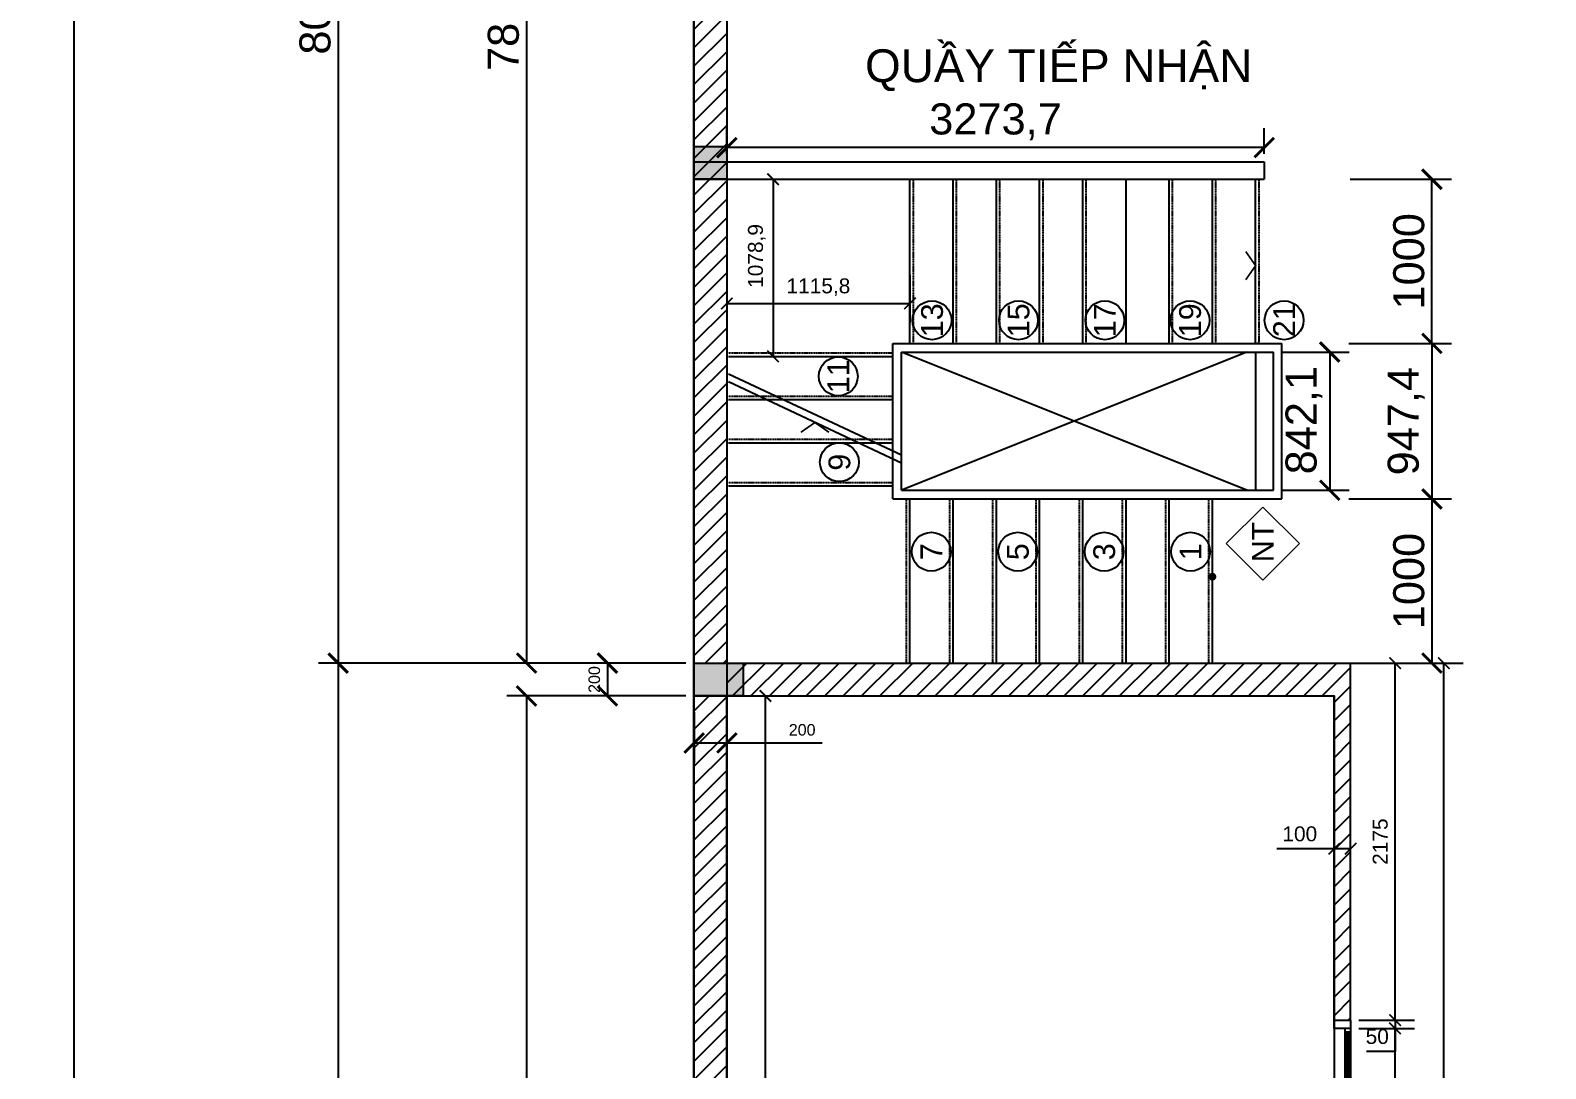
# Model space of a CAD drawing. Header units: millimetres. Extents: x -26398 to 135532, y -376633 to 43268.
# Drawn here: x 18242 to 27472, y -86870 to -80545 of the extents above; entities that cross this region are included whole.
import ezdxf
from ezdxf.enums import TextEntityAlignment as Align

# ---------------------------------------------------------------- set-up
doc = ezdxf.new("R2010")
doc.units = ezdxf.units.MM
doc.linetypes.add('HIDDEN', pattern=[0.375, 0.25, -0.125])
for name, color, linetype in [('A2-NETCAT 3B', 7, 'Continuous'), ('A3-NETTHAY', 4, 'Continuous'), ('A5-KICHTHUOC', 251, 'Continuous'), ('A7-NETKHUAT', 252, 'HIDDEN'), ('cửa', 152, 'Continuous'), ('DIM', 7, 'Continuous'), ('GHICHU', 40, 'Continuous'), ('TƯỜNG', 52, 'Continuous')]:
    doc.layers.add(name, color=color, linetype=linetype)
doc.layers.add('A6-GHICHU', color=147, linetype='Continuous', lineweight=20)
doc.styles.get("Standard").update_dxf_attribs({"font": 'arial.ttf'})
doc.styles.add('TUANH', font='')
doc.styles.add('VHELVEN', font='')
doc.styles.get('TUANH').set_extended_font_data('VNI-Helve-Condense', bold=True)
doc.styles.get('VHELVEN').set_extended_font_data('VNI-Helve')
doc.dimstyles.new('dimmatbang', dxfattribs={"dimscale": 70, "dimtxt": 2.7, "dimasz": 1.7, "dimexe": 1.7, "dimexo": 0.7, "dimtad": 1, "dimtoh": 1, "dimdec": 1, "dimtxsty": 'Standard', "dimblk": 'ARCHTICK', "dimcen": 2.5, "dimclrd": 1, "dimclre": 256, "dimadec": 0, "dimazin": 0, "dimtfac": 1, "dimtdec": 1, "dimtmove": 0, "dimatfit": 3, "dimfxl": 1, "dimarcsym": 0})

# ---------------------------------------------------------------- blocks, each defined once
blk = doc.blocks.new('AP0E12')
for p, q in [((0, 0), (0, -80)), ((0, 0), (1094, 0)), ((50, 0), (50, -80)), ((994, 0), (994, -80)), ((1094, 0), (1094, -80)), ((4000, 0), (2905, 0)), ((2905, 0), (2905, -80)), ((3005, 0), (3005, -80)), ((3950, 0), (3950, -80)), ((4000, 0), (4000, -80)), ((0, -80), (1094, -80)), ((50, -30), (994, -30)), ((50, -35), (994, -35)), ((50, -45), (994, -45)), ((50, -50), (994, -50)), ((994, -95), (1994, -95)), ((994, -95), (994, -145)), ((994, -145), (1994, -145)), ((1094, -95), (1094, -145)), ((1094, -110), (1894, -110)), ((1094, -115), (1894, -115)), ((1094, -125), (1894, -125)), ((1094, -130), (1894, -130)), ((1894, -95), (1894, -145)), ((1994, -95), (1994, -145)), ((3005, -95), (2005, -95)), ((2005, -95), (2005, -145)), ((3005, -145), (2005, -145)), ((2105, -95), (2105, -145)), ((2905, -110), (2105, -110)), ((2905, -115), (2105, -115)), ((2905, -125), (2105, -125)), ((2905, -130), (2105, -130)), ((4000, -80), (2905, -80)), ((2905, -95), (2905, -145)), ((3950, -30), (3005, -30)), ((3950, -35), (3005, -35)), ((3950, -45), (3005, -45)), ((3950, -50), (3005, -50)), ((3005, -95), (3005, -145))]:
    blk.add_line(p, q)
blk = doc.blocks.new('_ArchTick')
at = {"color": 0, "linetype": 'ByBlock', "const_width": 0.15}
blk.add_lwpolyline([(-0.5, -0.5), (0.5, 0.5)], dxfattribs=at)
blk = doc.blocks.new('*D3009')
at = {"lineweight": -2, "transparency": 16777216}
for p, q in [((22285.5, -84698.7), (22285.5, -85005)), ((22485.5, -84698.7), (22485.5, -85005))]:
    blk.add_line(p, q, dxfattribs=at)
at = {"color": 1, "lineweight": -2, "transparency": 16777216}
for p, q in [((22285.5, -84886), (22485.5, -84886)), ((22485.5, -84886), (23065, -84886))]:
    blk.add_line(p, q, dxfattribs=at)
at = {"layer": 'DEFPOINTS', "color": 0, "transparency": 16777216}
for p in [(22285.5, -84649.7), (22485.5, -84649.7), (22485.5, -84886)]:
    blk.add_point(p, dxfattribs=at)
at = {"color": 1, "lineweight": -2, "transparency": 16777216, "xscale": 119, "yscale": 119, "zscale": 119, "rotation": 180}
blk.add_blockref('_ArchTick', (22285.5, -84886), dxfattribs=at)
at = {"color": 1, "lineweight": -2, "transparency": 16777216, "xscale": 119, "yscale": 119, "zscale": 119}
blk.add_blockref('_ArchTick', (22485.5, -84886), dxfattribs=at)
at = {"color": 0, "transparency": 16777216, "insert": (22943.4, -84806.5), "char_height": 70, "attachment_point": 5}
blk.add_mtext('200', dxfattribs=at)
blk = doc.blocks.new('*D3098')
at = {"lineweight": -2, "transparency": 16777216}
for p, q in [((26333.5, -86624.7), (26674.1, -86624.7)), ((26333.5, -88424.7), (26674.1, -88424.7))]:
    blk.add_line(p, q, dxfattribs=at)
at = {"color": 1, "lineweight": -2, "transparency": 16777216}
blk.add_line((26555.1, -88424.7), (26555.1, -86624.7), dxfattribs=at)
at = {"layer": 'DEFPOINTS', "color": 0, "transparency": 16777216}
for p in [(26284.5, -86624.7), (26555.1, -86624.7), (26284.5, -88424.7)]:
    blk.add_point(p, dxfattribs=at)
at = {"color": 1, "lineweight": -2, "transparency": 16777216, "xscale": 70, "yscale": 70, "zscale": 70}
for p, rotation in [((26555.1, -86624.7), 90), ((26555.1, -88424.7), 270)]:
    blk.add_blockref('_ArchTick', p, dxfattribs=dict(at, rotation=rotation))
at = {"color": 0, "transparency": 16777216, "insert": (26464.9, -87524.7), "char_height": 91, "attachment_point": 5, "rotation": 90}
blk.add_mtext('1800', dxfattribs=at)
blk = doc.blocks.new('*D3101')
at = {"lineweight": -2, "transparency": 16777216}
for p, q in [((26333.5, -86574.7), (26674.1, -86574.7)), ((26333.5, -86624.7), (26674.1, -86624.7))]:
    blk.add_line(p, q, dxfattribs=at)
at = {"color": 1, "lineweight": -2, "transparency": 16777216}
for p, q in [((26555.1, -86574.7), (26555.1, -86504.7)), ((26555.1, -86574.7), (26555.1, -86624.7)), ((26555.1, -86624.7), (26555.1, -86764.7)), ((26555.1, -86764.7), (26381.3, -86764.7))]:
    blk.add_line(p, q, dxfattribs=at)
at = {"layer": 'DEFPOINTS', "color": 0, "transparency": 16777216}
for p in [(26284.5, -86574.7), (26284.5, -86624.7), (26555.1, -86624.7)]:
    blk.add_point(p, dxfattribs=at)
at = {"color": 1, "lineweight": -2, "transparency": 16777216, "xscale": 70, "yscale": 70, "zscale": 70}
for p, rotation in [((26555.1, -86574.7), 270), ((26555.1, -86624.7), 90)]:
    blk.add_blockref('_ArchTick', p, dxfattribs=dict(at, rotation=rotation))
at = {"color": 0, "transparency": 16777216, "insert": (26446.4, -86674.5), "char_height": 91, "attachment_point": 5}
blk.add_mtext('50', dxfattribs=at)
blk = doc.blocks.new('*D3005')
at = {"lineweight": -2, "transparency": 16777216}
for p, q in [((26333.5, -84399.7), (26674.1, -84399.7)), ((26333.5, -86574.7), (26674.1, -86574.7))]:
    blk.add_line(p, q, dxfattribs=at)
at = {"color": 1, "lineweight": -2, "transparency": 16777216}
blk.add_line((26555.1, -86574.7), (26555.1, -84399.7), dxfattribs=at)
at = {"layer": 'DEFPOINTS', "color": 0, "transparency": 16777216}
for p in [(26284.5, -84399.7), (26555.1, -84399.7), (26284.5, -86574.7)]:
    blk.add_point(p, dxfattribs=at)
at = {"color": 1, "lineweight": -2, "transparency": 16777216, "xscale": 70, "yscale": 70, "zscale": 70}
for p, rotation in [((26555.1, -84399.7), 90), ((26555.1, -86574.7), 270)]:
    blk.add_blockref('_ArchTick', p, dxfattribs=dict(at, rotation=rotation))
at = {"color": 0, "transparency": 16777216, "insert": (26464.9, -85487.2), "char_height": 91, "attachment_point": 5, "rotation": 90}
blk.add_mtext('2175', dxfattribs=at)
blk = doc.blocks.new('*D3077')
at = {"layer": 'DEFPOINTS', "color": 0, "transparency": 16777216}
for p in [(26184.5, -85530.4), (26184.5, -85684.3), (26284.5, -85684.3)]:
    blk.add_point(p, dxfattribs=at)
at = {"layer": 'TƯỜNG', "lineweight": -2, "transparency": 16777216}
for p, q in [((26184.5, -85635.3), (26184.5, -85411.4)), ((26284.5, -85635.3), (26284.5, -85411.4))]:
    blk.add_line(p, q, dxfattribs=at)
at = {"layer": 'TƯỜNG', "color": 1, "lineweight": -2, "transparency": 16777216}
for p, q in [((26184.5, -85530.4), (25834.8, -85530.4)), ((26284.5, -85530.4), (26184.5, -85530.4))]:
    blk.add_line(p, q, dxfattribs=at)
at = {"layer": 'TƯỜNG', "color": 1, "lineweight": -2, "transparency": 16777216, "xscale": 70, "yscale": 70, "zscale": 70, "rotation": 180}
blk.add_blockref('_ArchTick', (26184.5, -85530.4), dxfattribs=at)
at = {"layer": 'TƯỜNG', "color": 1, "lineweight": -2, "transparency": 16777216, "xscale": 70, "yscale": 70, "zscale": 70}
blk.add_blockref('_ArchTick', (26284.5, -85530.4), dxfattribs=at)
at = {"layer": 'TƯỜNG', "color": 0, "transparency": 16777216, "insert": (25974.6, -85440.2), "char_height": 91, "attachment_point": 5}
blk.add_mtext('100', dxfattribs=at)
blk = doc.blocks.new('*D3073')
at = {"lineweight": -2, "transparency": 16777216}
for p, q in [((26333.5, -84399.7), (26970.4, -84399.7)), ((26333.5, -90449.7), (26970.4, -90449.7))]:
    blk.add_line(p, q, dxfattribs=at)
at = {"color": 1, "lineweight": -2, "transparency": 16777216}
blk.add_line((26851.4, -90449.7), (26851.4, -84399.7), dxfattribs=at)
at = {"layer": 'DEFPOINTS', "color": 0, "transparency": 16777216}
for p in [(26284.5, -84399.7), (26851.4, -84399.7), (26284.5, -90449.7)]:
    blk.add_point(p, dxfattribs=at)
at = {"color": 1, "lineweight": -2, "transparency": 16777216, "xscale": 70, "yscale": 70, "zscale": 70}
for p, rotation in [((26851.4, -84399.7), 90), ((26851.4, -90449.7), 270)]:
    blk.add_blockref('_ArchTick', p, dxfattribs=dict(at, rotation=rotation))
at = {"color": 0, "transparency": 16777216, "insert": (26761.2, -87424.7), "char_height": 91, "attachment_point": 5, "rotation": 90}
blk.add_mtext('6050', dxfattribs=at)
blk = doc.blocks.new('*D3063')
at = {"lineweight": -2, "transparency": 16777216}
for p, q in [((22534.5, -84599.7), (22838.8, -84599.7)), ((22534.5, -90349.7), (22838.8, -90349.7))]:
    blk.add_line(p, q, dxfattribs=at)
at = {"color": 1, "lineweight": -2, "transparency": 16777216}
blk.add_line((22719.8, -90349.7), (22719.8, -84599.7), dxfattribs=at)
at = {"layer": 'DEFPOINTS', "color": 0, "transparency": 16777216}
for p in [(22485.5, -84599.7), (22719.8, -84599.7), (22485.5, -90349.7)]:
    blk.add_point(p, dxfattribs=at)
at = {"color": 1, "lineweight": -2, "transparency": 16777216, "xscale": 70, "yscale": 70, "zscale": 70}
for p, rotation in [((22719.8, -84599.7), 90), ((22719.8, -90349.7), 270)]:
    blk.add_blockref('_ArchTick', p, dxfattribs=dict(at, rotation=rotation))
at = {"color": 0, "transparency": 16777216, "insert": (22629.6, -87474.7), "char_height": 91, "attachment_point": 5, "rotation": 90}
blk.add_mtext('5750', dxfattribs=at)
blk = doc.blocks.new('*D3174')
at = {"lineweight": -2, "transparency": 16777216}
for p, q in [((22235.5, -76599.7), (21145.5, -76599.7)), ((22235.5, -84399.7), (21145.5, -84399.7))]:
    blk.add_line(p, q, dxfattribs=at)
at = {"color": 1, "lineweight": -2, "transparency": 16777216}
blk.add_line((21264.5, -76599.7), (21264.5, -84399.7), dxfattribs=at)
at = {"layer": 'DEFPOINTS', "color": 0, "transparency": 16777216}
for p in [(22284.5, -76599.7), (21264.5, -84399.7), (22284.5, -84399.7)]:
    blk.add_point(p, dxfattribs=at)
at = {"color": 1, "lineweight": -2, "transparency": 16777216, "xscale": 119, "yscale": 119, "zscale": 119}
for p, rotation in [((21264.5, -76599.7), 90), ((21264.5, -84399.7), 270)]:
    blk.add_blockref('_ArchTick', p, dxfattribs=dict(at, rotation=rotation))
at = {"color": 0, "transparency": 16777216, "insert": (21124.3, -80499.7), "char_height": 189, "attachment_point": 5, "rotation": 90}
blk.add_mtext('7800', dxfattribs=at)
blk = doc.blocks.new('*D3175')
at = {"lineweight": -2, "transparency": 16777216}
for p, q in [((22235.5, -84399.7), (21638.2, -84399.7)), ((22235.5, -84599.7), (21638.2, -84599.7))]:
    blk.add_line(p, q, dxfattribs=at)
at = {"color": 1, "lineweight": -2, "transparency": 16777216}
blk.add_line((21757.2, -84399.7), (21757.2, -84599.7), dxfattribs=at)
at = {"layer": 'DEFPOINTS', "color": 0, "transparency": 16777216}
for p in [(22284.5, -84399.7), (21757.2, -84599.7), (22284.5, -84599.7)]:
    blk.add_point(p, dxfattribs=at)
at = {"color": 1, "lineweight": -2, "transparency": 16777216, "xscale": 119, "yscale": 119, "zscale": 119}
for p, rotation in [((21757.2, -84399.7), 90), ((21757.2, -84599.7), 270)]:
    blk.add_blockref('_ArchTick', p, dxfattribs=dict(at, rotation=rotation))
at = {"color": 0, "transparency": 16777216, "insert": (21677.7, -84499.7), "char_height": 70, "attachment_point": 5, "rotation": 90}
blk.add_mtext('200', dxfattribs=at)
blk = doc.blocks.new('*D3176')
at = {"lineweight": -2, "transparency": 16777216}
for p, q in [((22235.5, -84599.7), (21145.5, -84599.7)), ((22235.5, -90349.7), (21145.5, -90349.7))]:
    blk.add_line(p, q, dxfattribs=at)
at = {"color": 1, "lineweight": -2, "transparency": 16777216}
blk.add_line((21264.5, -84599.7), (21264.5, -90349.7), dxfattribs=at)
at = {"layer": 'DEFPOINTS', "color": 0, "transparency": 16777216}
for p in [(22284.5, -84599.7), (21264.5, -90349.7), (22284.5, -90349.7)]:
    blk.add_point(p, dxfattribs=at)
at = {"color": 1, "lineweight": -2, "transparency": 16777216, "xscale": 119, "yscale": 119, "zscale": 119}
for p, rotation in [((21264.5, -84599.7), 90), ((21264.5, -90349.7), 270)]:
    blk.add_blockref('_ArchTick', p, dxfattribs=dict(at, rotation=rotation))
at = {"color": 0, "transparency": 16777216, "insert": (21124.3, -87474.7), "char_height": 189, "attachment_point": 5, "rotation": 90}
blk.add_mtext('5750', dxfattribs=at)
blk = doc.blocks.new('*D3191')
at = {"lineweight": -2, "transparency": 16777216}
for p, q in [((22235.5, -76399.7), (18387.3, -76399.7)), ((22235.5, -116399.7), (18387.3, -116399.7))]:
    blk.add_line(p, q, dxfattribs=at)
at = {"color": 1, "lineweight": -2, "transparency": 16777216}
blk.add_line((18506.3, -76399.7), (18506.3, -116399.7), dxfattribs=at)
at = {"layer": 'DEFPOINTS', "color": 0, "transparency": 16777216}
for p in [(22284.5, -76399.7), (18506.3, -116399.7), (22284.5, -116399.7)]:
    blk.add_point(p, dxfattribs=at)
at = {"color": 1, "lineweight": -2, "transparency": 16777216, "xscale": 119, "yscale": 119, "zscale": 119}
for p, rotation in [((18506.3, -76399.7), 90), ((18506.3, -116399.7), 270)]:
    blk.add_blockref('_ArchTick', p, dxfattribs=dict(at, rotation=rotation))
at = {"color": 0, "transparency": 16777216, "insert": (18366, -96399.7), "char_height": 189, "attachment_point": 5, "rotation": 90}
blk.add_mtext('40000', dxfattribs=at)
blk = doc.blocks.new('*D3192')
at = {"lineweight": -2, "transparency": 16777216}
for p, q in [((22235.5, -76399.7), (19998.3, -76399.7)), ((22235.5, -84399.7), (19998.3, -84399.7))]:
    blk.add_line(p, q, dxfattribs=at)
at = {"color": 1, "lineweight": -2, "transparency": 16777216}
blk.add_line((20117.3, -76399.7), (20117.3, -84399.7), dxfattribs=at)
at = {"layer": 'DEFPOINTS', "color": 0, "transparency": 16777216}
for p in [(22284.5, -76399.7), (20117.3, -84399.7), (22284.5, -84399.7)]:
    blk.add_point(p, dxfattribs=at)
at = {"color": 1, "lineweight": -2, "transparency": 16777216, "xscale": 119, "yscale": 119, "zscale": 119}
for p, rotation in [((20117.3, -76399.7), 90), ((20117.3, -84399.7), 270)]:
    blk.add_blockref('_ArchTick', p, dxfattribs=dict(at, rotation=rotation))
at = {"color": 0, "transparency": 16777216, "insert": (19977, -80399.7), "char_height": 189, "attachment_point": 5, "rotation": 90}
blk.add_mtext('8000', dxfattribs=at)
blk = doc.blocks.new('*D3193')
at = {"lineweight": -2, "transparency": 16777216}
for p, q in [((22235.5, -84399.7), (19998.3, -84399.7)), ((22235.5, -90399.7), (19998.3, -90399.7))]:
    blk.add_line(p, q, dxfattribs=at)
at = {"color": 1, "lineweight": -2, "transparency": 16777216}
blk.add_line((20117.3, -84399.7), (20117.3, -90399.7), dxfattribs=at)
at = {"layer": 'DEFPOINTS', "color": 0, "transparency": 16777216}
for p in [(22284.5, -84399.7), (20117.3, -90399.7), (22284.5, -90399.7)]:
    blk.add_point(p, dxfattribs=at)
at = {"color": 1, "lineweight": -2, "transparency": 16777216, "xscale": 119, "yscale": 119, "zscale": 119}
for p, rotation in [((20117.3, -84399.7), 90), ((20117.3, -90399.7), 270)]:
    blk.add_blockref('_ArchTick', p, dxfattribs=dict(at, rotation=rotation))
at = {"color": 0, "transparency": 16777216, "insert": (19977, -87399.7), "char_height": 189, "attachment_point": 5, "rotation": 90}
blk.add_mtext('6000', dxfattribs=at)
blk = doc.blocks.new('*D3255')
at = {"lineweight": -2, "transparency": 16777216}
for p, q in [((26281, -81452.3), (26898.6, -81452.3)), ((26274.3, -82452.3), (26898.6, -82452.3))]:
    blk.add_line(p, q, dxfattribs=at)
at = {"color": 1, "lineweight": -2, "transparency": 16777216}
blk.add_line((26779.6, -82452.3), (26779.6, -81452.3), dxfattribs=at)
at = {"layer": 'DEFPOINTS', "color": 0, "transparency": 16777216}
for p in [(26232, -81452.3), (26779.6, -81452.3), (26225.3, -82452.3)]:
    blk.add_point(p, dxfattribs=at)
at = {"color": 1, "lineweight": -2, "transparency": 16777216, "xscale": 119, "yscale": 119, "zscale": 119}
for p, rotation in [((26779.6, -81452.3), 90), ((26779.6, -82452.3), 270)]:
    blk.add_blockref('_ArchTick', p, dxfattribs=dict(at, rotation=rotation))
at = {"color": 0, "transparency": 16777216, "insert": (26639.3, -81952.3), "char_height": 189, "attachment_point": 5, "rotation": 90}
blk.add_mtext('1000', dxfattribs=at)
blk = doc.blocks.new('TRUCCOT')
blk.add_circle((0, -390), 250)
at = {"style": 'VHELVEN'}
blk.add_attdef('TRUC', text='', height=280, dxfattribs=at).set_placement((0, -390), align=Align.MIDDLE_CENTER)
blk = doc.blocks.new('*D4756')
at = {"layer": 'DEFPOINTS', "color": 0, "transparency": 16777216}
for p in [(26225.3, -82452.3), (26225.3, -83399.7), (26779.6, -83399.7)]:
    blk.add_point(p, dxfattribs=at)
at = {"layer": 'DIM', "lineweight": -2, "transparency": 16777216}
for p, q in [((26274.3, -82452.3), (26898.6, -82452.3)), ((26274.3, -83399.7), (26898.6, -83399.7))]:
    blk.add_line(p, q, dxfattribs=at)
at = {"layer": 'DIM', "color": 1, "lineweight": -2, "transparency": 16777216}
blk.add_line((26779.6, -82452.3), (26779.6, -83399.7), dxfattribs=at)
at = {"layer": 'DIM', "color": 1, "lineweight": -2, "transparency": 16777216, "xscale": 119, "yscale": 119, "zscale": 119}
for p, rotation in [((26779.6, -82452.3), 90), ((26779.6, -83399.7), 270)]:
    blk.add_blockref('_ArchTick', p, dxfattribs=dict(at, rotation=rotation))
at = {"layer": 'DIM', "color": 0, "transparency": 16777216, "insert": (26622.2, -82926), "char_height": 189, "attachment_point": 5, "rotation": 90}
blk.add_mtext('947,4', dxfattribs=at)
blk = doc.blocks.new('*D4757')
at = {"layer": 'DEFPOINTS', "color": 0, "transparency": 16777216}
for p in [(26225.3, -83399.7), (26221.7, -84399.7), (26779.6, -84399.7)]:
    blk.add_point(p, dxfattribs=at)
at = {"layer": 'DIM', "lineweight": -2, "transparency": 16777216}
for p, q in [((26274.3, -83399.7), (26898.6, -83399.7)), ((26270.7, -84399.7), (26898.6, -84399.7))]:
    blk.add_line(p, q, dxfattribs=at)
at = {"layer": 'DIM', "color": 1, "lineweight": -2, "transparency": 16777216}
blk.add_line((26779.6, -83399.7), (26779.6, -84399.7), dxfattribs=at)
at = {"layer": 'DIM', "color": 1, "lineweight": -2, "transparency": 16777216, "xscale": 119, "yscale": 119, "zscale": 119}
for p, rotation in [((26779.6, -83399.7), 90), ((26779.6, -84399.7), 270)]:
    blk.add_blockref('_ArchTick', p, dxfattribs=dict(at, rotation=rotation))
at = {"layer": 'DIM', "color": 0, "transparency": 16777216, "insert": (26639.3, -83899.7), "char_height": 189, "attachment_point": 5, "rotation": 90}
blk.add_mtext('1000', dxfattribs=at)
blk = doc.blocks.new('*D4758')
at = {"layer": 'DEFPOINTS', "color": 0, "transparency": 16777216}
for p in [(25813.6, -82505), (25813.6, -83347.1), (26157.1, -83347.1)]:
    blk.add_point(p, dxfattribs=at)
at = {"layer": 'DIM', "lineweight": -2, "transparency": 16777216}
for p, q in [((25862.6, -82505), (26276.1, -82505)), ((25862.6, -83347.1), (26276.1, -83347.1))]:
    blk.add_line(p, q, dxfattribs=at)
at = {"layer": 'DIM', "color": 1, "lineweight": -2, "transparency": 16777216}
blk.add_line((26157.1, -82505), (26157.1, -83347.1), dxfattribs=at)
at = {"layer": 'DIM', "color": 1, "lineweight": -2, "transparency": 16777216, "xscale": 119, "yscale": 119, "zscale": 119}
for p, rotation in [((26157.1, -82505), 90), ((26157.1, -83347.1), 270)]:
    blk.add_blockref('_ArchTick', p, dxfattribs=dict(at, rotation=rotation))
at = {"layer": 'DIM', "color": 0, "transparency": 16777216, "insert": (25999.7, -82919.7), "char_height": 189, "attachment_point": 5, "rotation": 90}
blk.add_mtext('842,1', dxfattribs=at)
blk = doc.blocks.new('*D4759')
at = {"layer": 'DEFPOINTS', "color": 0, "transparency": 16777216}
for p in [(22484.5, -81259.9), (22484.5, -81347.1), (25758.2, -81347.1)]:
    blk.add_point(p, dxfattribs=at)
at = {"layer": 'DIM', "lineweight": -2, "transparency": 16777216}
for p, q in [((22484.5, -81298.1), (22484.5, -81140.9)), ((25758.2, -81298.1), (25758.2, -81140.9))]:
    blk.add_line(p, q, dxfattribs=at)
at = {"layer": 'DIM', "color": 1, "lineweight": -2, "transparency": 16777216}
blk.add_line((25758.2, -81259.9), (22484.5, -81259.9), dxfattribs=at)
at = {"layer": 'DIM', "color": 1, "lineweight": -2, "transparency": 16777216, "xscale": 119, "yscale": 119, "zscale": 119, "rotation": 180}
blk.add_blockref('_ArchTick', (22484.5, -81259.9), dxfattribs=at)
at = {"layer": 'DIM', "color": 1, "lineweight": -2, "transparency": 16777216, "xscale": 119, "yscale": 119, "zscale": 119}
blk.add_blockref('_ArchTick', (25758.2, -81259.9), dxfattribs=at)
at = {"layer": 'DIM', "color": 0, "transparency": 16777216, "insert": (24121.3, -81102.6), "char_height": 189, "attachment_point": 5}
blk.add_mtext('3273,7', dxfattribs=at)
blk = doc.blocks.new('*D4760')
at = {"lineweight": -2, "transparency": 16777216}
for p, q in [((22533.5, -81452.3), (22884.9, -81452.3)), ((22544, -82531.3), (22884.9, -82531.3))]:
    blk.add_line(p, q, dxfattribs=at)
at = {"color": 1, "lineweight": -2, "transparency": 16777216}
blk.add_line((22765.9, -81452.3), (22765.9, -82531.3), dxfattribs=at)
at = {"layer": 'DEFPOINTS', "color": 0, "transparency": 16777216}
for p in [(22484.5, -81452.3), (22495, -82531.3), (22765.9, -82531.3)]:
    blk.add_point(p, dxfattribs=at)
at = {"color": 1, "lineweight": -2, "transparency": 16777216, "xscale": 70, "yscale": 70, "zscale": 70}
for p, rotation in [((22765.9, -81452.3), 90), ((22765.9, -82531.3), 270)]:
    blk.add_blockref('_ArchTick', p, dxfattribs=dict(at, rotation=rotation))
at = {"color": 0, "transparency": 16777216, "insert": (22667.4, -81919.7), "char_height": 91, "attachment_point": 5, "rotation": 90}
blk.add_mtext('1078,9', dxfattribs=at)
blk = doc.blocks.new('*D4761')
at = {"lineweight": -2, "transparency": 16777216}
for p, q in [((22484.5, -82035.5), (22484.5, -82327.8)), ((23600.3, -82035.5), (23600.3, -82327.8))]:
    blk.add_line(p, q, dxfattribs=at)
at = {"color": 1, "lineweight": -2, "transparency": 16777216}
blk.add_line((22484.5, -82208.8), (23600.3, -82208.8), dxfattribs=at)
at = {"layer": 'DEFPOINTS', "color": 0, "transparency": 16777216}
for p in [(22484.5, -81986.5), (23600.3, -81986.5), (23600.3, -82208.8)]:
    blk.add_point(p, dxfattribs=at)
at = {"color": 1, "lineweight": -2, "transparency": 16777216, "xscale": 70, "yscale": 70, "zscale": 70, "rotation": 180}
blk.add_blockref('_ArchTick', (22484.5, -82208.8), dxfattribs=at)
at = {"color": 1, "lineweight": -2, "transparency": 16777216, "xscale": 70, "yscale": 70, "zscale": 70}
blk.add_blockref('_ArchTick', (23600.3, -82208.8), dxfattribs=at)
at = {"color": 0, "transparency": 16777216, "insert": (23042.4, -82110.3), "char_height": 91, "attachment_point": 5}
blk.add_mtext('1115,8', dxfattribs=at)

msp = doc.modelspace()

# ---------------------------------------------------------------- hatches: boundary and pattern name
h = msp.add_hatch(color=1)
h.dxf.hatch_style = 1
h.paths.add_polyline_path([(22584.47, -84399.71), (22284.47, -84399.71), (22284.47, -84599.71), (22584.47, -84599.71)])
at = {"layer": 'DIM'}
h = msp.add_hatch(color=256, dxfattribs=at)
h.dxf.hatch_style = 1
h.paths.add_polyline_path([(22484.47, -81347.07), (22284.47, -81347.07), (22284.47, -81452.34), (22484.47, -81452.34)])
h.paths.add_polyline_path([(22484.47, -81252.34), (22284.47, -81252.34), (22284.47, -81347.07), (22484.47, -81347.07)])
at = {"layer": 'TƯỜNG'}
h = msp.add_hatch(dxfattribs=at)
h.set_pattern_fill('ANSI31', color=256, scale=25)
h.paths.add_polyline_path([(22484.47, -110399.71), (22284.47, -110399.71), (22284.47, -112303.46), (22484.47, -112303.46)])
h.paths.add_polyline_path([(26184.47, -110199.71), (22484.47, -110199.71), (22484.47, -110399.71), (26184.47, -110399.71)])
h.paths.add_polyline_path([(22484.47, -108399.71), (22484.47, -106549.71), (22284.47, -106549.71), (22284.47, -110199.71), (22484.47, -110199.71)])
h.paths.add_polyline_path([(22484.47, -112603.46), (22284.47, -112603.46), (22284.47, -114399.71), (22484.47, -114399.71)])
h.paths.add_polyline_path([(22484.47, -114399.71), (22284.47, -114399.71), (22284.47, -116199.71), (22484.47, -116199.71)])
h.paths.add_polyline_path([(22484.47, -102549.71), (22284.47, -102549.71), (22284.47, -106249.71), (22484.47, -106249.71)])
h.paths.add_polyline_path([(22484.47, -96549.71), (22284.47, -96549.71), (22284.47, -102249.71), (22484.47, -102249.71)])
h.paths.add_polyline_path([(22484.47, -93549.71), (22284.47, -93549.71), (22284.47, -96249.71), (22431.63, -96249.71), (22484.47, -96196.86)])
h.paths.add_polyline_path([(22484.47, -90549.71), (22294.46, -90549.71), (22284.47, -90559.7), (22284.47, -93249.71), (22484.47, -93249.71)])
h.paths.add_polyline_path([(22484.47, -84599.71), (22284.47, -84599.71), (22284.47, -90249.71), (22482.21, -90249.71), (22484.47, -90247.45)])
h.paths.add_polyline_path([(22484.47, -81393.43), (22484.47, -76399.71), (22284.47, -76399.71), (22284.47, -84399.71), (22484.47, -84399.71), (22484.47, -82449.71)])

# ---------------------------------------------------------------- linework, layer by layer
at = {"linetype": 'Continuous'}
for p, q in [((22485.48, -84521.52), (22607.3, -84399.71)), ((22485.48, -84409.27), (22495.04, -84399.71)), ((26269.46, -86574.71), (26284.47, -86559.7))]:
    msp.add_line(p, q, dxfattribs=at)
for points in [[(22284.47, -84599.71), (22284.47, -84399.71), (22584.47, -84399.71), (22584.47, -84599.71)], [(22485.48, -84599.71), (26184.47, -84599.71), (26184.47, -90349.71), (22485.48, -90349.71)], [(26284.47, -86574.71), (26284.47, -86624.71), (26184.47, -86624.71), (26184.47, -86574.71)]]:
    msp.add_lwpolyline(points, close=True)
at = {"layer": 'A2-NETCAT 3B'}
for p, q in [((22284.47, -81347.07), (25758.15, -81347.07)), ((25758.15, -81347.07), (25758.15, -81452.34)), ((22284.47, -81452.34), (25758.15, -81452.34))]:
    msp.add_line(p, q, dxfattribs=at)
at = {"layer": 'A3-NETTHAY'}
for p, q in [((23600.26, -82452.34), (23600.26, -81452.34)), ((23863.42, -82452.34), (23863.42, -81452.34)), ((24126.57, -82452.34), (24126.57, -81452.34)), ((24389.73, -82452.34), (24389.73, -81452.34)), ((24652.89, -82452.34), (24652.89, -81452.34)), ((24916.05, -82452.34), (24916.05, -81452.34)), ((25179.21, -82452.34), (25179.21, -81452.34)), ((25442.36, -82452.34), (25442.36, -81452.34)), ((25705.52, -82452.34), (25705.52, -81452.34)), ((23495, -82452.34), (25866.21, -82452.34)), ((23495, -83399.71), (23495, -82452.34)), ((23547.63, -82504.97), (25813.58, -82504.97)), ((23547.63, -83347.07), (23547.63, -82504.97)), ((25705.52, -82504.97), (25705.52, -83347.07)), ((25813.58, -83347.07), (25813.58, -82504.97)), ((25866.21, -83399.71), (25866.21, -82452.34)), ((22495, -82531.28), (23495, -82531.28)), ((22495, -82794.44), (23495, -82794.44)), ((22495, -83057.6), (23495, -83057.6)), ((22495, -83320.76), (23495, -83320.76)), ((23547.63, -83347.07), (25813.58, -83347.07)), ((23495, -83399.71), (25866.21, -83399.71)), ((23600.26, -84399.71), (23600.26, -83399.71)), ((23863.42, -84399.71), (23863.42, -83399.71)), ((24126.57, -84399.71), (24126.57, -83399.71)), ((24389.73, -84399.71), (24389.73, -83399.71)), ((24652.89, -84399.71), (24652.89, -83399.71)), ((24916.05, -84399.71), (24916.05, -83399.71)), ((25179.21, -84399.71), (25179.21, -83399.71)), ((25442.36, -84399.71), (25442.36, -83399.71))]:
    msp.add_line(p, q, dxfattribs=at)
at = {"layer": 'A5-KICHTHUOC'}
for p, q in [((25652.89, -82504.97), (23547.63, -83347.07)), ((25652.89, -83347.07), (23547.63, -82504.97)), ((23547.63, -83133.65), (22495, -82639.18)), ((23547.63, -83181.31), (22495, -82686.84))]:
    msp.add_line(p, q, dxfattribs=at)
at = {"layer": 'A5-KICHTHUOC', "const_width": 10.53}
for points in [[(25645.68, -81892.93), (25705.52, -81978.65), (25645.68, -82064.38)], [(22935.58, -82993.92), (23021.31, -82934.07), (23107.04, -82993.92)]]:
    msp.add_lwpolyline(points, dxfattribs=at)
at = {"layer": 'A5-KICHTHUOC', "const_width": 23.68}
msp.add_lwpolyline([(25454.21, -83873.39, 1), (25430.52, -83873.39, 1)], format="xyb", close=True, dxfattribs=at)
at = {"layer": 'A6-GHICHU', "ltscale": 0.5}
msp.add_lwpolyline([(25972.67, -83672.14), (25749.37, -83448.85), (25526.07, -83672.14), (25749.37, -83895.44)], close=True, dxfattribs=at)
at = {"layer": 'A7-NETKHUAT', "ltscale": 3}
for p, q in [((23621.31, -82452.34), (23621.31, -81452.34)), ((23884.47, -82452.34), (23884.47, -81452.34)), ((24147.63, -82452.34), (24147.63, -81452.34)), ((24410.78, -82452.34), (24410.78, -81452.34)), ((24673.94, -82452.34), (24673.94, -81452.34)), ((25200.26, -82452.34), (25200.26, -81452.34)), ((25463.42, -82452.34), (25463.42, -81452.34)), ((25726.57, -82452.34), (25726.57, -81452.34)), ((22495, -82510.23), (23495, -82510.23)), ((25726.57, -82452.34), (25705.52, -82452.34)), ((22495, -82773.39), (23495, -82773.39)), ((22495, -83036.55), (23495, -83036.55)), ((22495, -83299.71), (23495, -83299.71)), ((23579.21, -84399.71), (23579.21, -83399.71)), ((23842.36, -84399.71), (23842.36, -83399.71)), ((24105.52, -84399.71), (24105.52, -83399.71)), ((24368.68, -84399.71), (24368.68, -83399.71)), ((24631.84, -84399.71), (24631.84, -83399.71)), ((24895, -84399.71), (24895, -83399.71)), ((25158.15, -84399.71), (25158.15, -83399.71)), ((25421.31, -84399.71), (25421.31, -83399.71))]:
    msp.add_line(p, q, dxfattribs=at)
at = {"layer": 'DIM'}
msp.add_lwpolyline([(22484.47, -81452.34), (22284.47, -81452.34), (22284.47, -81252.34), (22484.47, -81252.34)], close=True, dxfattribs=at)
at = {"layer": 'TƯỜNG'}
for p, q in [((22284.47, -76399.71), (22284.47, -114399.71)), ((22484.47, -76399.71), (22484.47, -114399.71)), ((22284.47, -110399.71), (22284.47, -84399.71)), ((22284.47, -84399.71), (26284.47, -84399.71)), ((22519.55, -84599.71), (22719.55, -84399.71)), ((22631.8, -84599.71), (22831.8, -84399.71)), ((22744.05, -84599.71), (22944.05, -84399.71)), ((22856.31, -84599.71), (23056.31, -84399.71)), ((22968.56, -84599.71), (23168.56, -84399.71)), ((23080.81, -84599.71), (23280.81, -84399.71)), ((23193.07, -84599.71), (23393.07, -84399.71)), ((23305.32, -84599.71), (23505.32, -84399.71)), ((23417.57, -84599.71), (23617.57, -84399.71)), ((23529.83, -84599.71), (23729.83, -84399.71)), ((23642.08, -84599.71), (23842.08, -84399.71)), ((23754.33, -84599.71), (23954.33, -84399.71)), ((23866.59, -84599.71), (24066.59, -84399.71)), ((23978.84, -84599.71), (24178.84, -84399.71)), ((24091.09, -84599.71), (24291.09, -84399.71)), ((24203.35, -84599.71), (24403.35, -84399.71)), ((24315.6, -84599.71), (24515.6, -84399.71)), ((24427.85, -84599.71), (24627.85, -84399.71)), ((24540.11, -84599.71), (24740.11, -84399.71)), ((24652.36, -84599.71), (24852.36, -84399.71)), ((24764.61, -84599.71), (24964.61, -84399.71)), ((24876.87, -84599.71), (25076.87, -84399.71)), ((24989.12, -84599.71), (25189.12, -84399.71)), ((25101.37, -84599.71), (25301.37, -84399.71)), ((25213.63, -84599.71), (25413.63, -84399.71)), ((25325.88, -84599.71), (25525.88, -84399.71)), ((25438.13, -84599.71), (25638.13, -84399.71)), ((25550.38, -84599.71), (25750.38, -84399.71)), ((25662.64, -84599.71), (25862.64, -84399.71)), ((25774.89, -84599.71), (25974.89, -84399.71)), ((25887.14, -84599.71), (26087.14, -84399.71)), ((25999.4, -84599.71), (26199.4, -84399.71)), ((26111.65, -84599.71), (26284.47, -84426.89)), ((26284.47, -86574.71), (26284.47, -84399.71)), ((26184.47, -84639.14), (26284.47, -84539.14)), ((22284.47, -84599.71), (26184.47, -84599.71)), ((22484.47, -110199.71), (22484.47, -84599.71)), ((26184.47, -86574.71), (26184.47, -84599.71)), ((26184.47, -84751.39), (26284.47, -84651.39)), ((26184.47, -84863.65), (26284.47, -84763.65)), ((26184.47, -84975.9), (26284.47, -84875.9)), ((26184.47, -85088.15), (26284.47, -84988.15)), ((26184.47, -85200.41), (26284.47, -85100.41)), ((26184.47, -85312.66), (26284.47, -85212.66)), ((26184.47, -85424.91), (26284.47, -85324.91)), ((26184.47, -85537.17), (26284.47, -85437.17)), ((26184.47, -85649.42), (26284.47, -85549.42)), ((26184.47, -85761.67), (26284.47, -85661.67)), ((26184.47, -85873.93), (26284.47, -85773.93)), ((26184.47, -85986.18), (26284.47, -85886.18)), ((26184.47, -86098.43), (26284.47, -85998.43)), ((26184.47, -86210.69), (26284.47, -86110.69)), ((26184.47, -86322.94), (26284.47, -86222.94)), ((26184.47, -86435.19), (26284.47, -86335.19)), ((26184.47, -86547.45), (26284.47, -86447.45))]:
    msp.add_line(p, q, dxfattribs=at)
msp.add_lwpolyline([(32284.47, -76399.71), (32284.47, -114399.71), (22284.47, -114399.71), (22284.47, -76399.71), (23818.5, -76399.71)], dxfattribs=at)

# ---------------------------------------------------------------- block references
at = {"layer": 'A5-KICHTHUOC'}
ref = msp.add_blockref('TRUCCOT', (23549.82, -82311.33), dxfattribs=dict(at, xscale=0.4736842105263158, yscale=0.4736842105263158, zscale=0.4736842105263158, rotation=90))
ref.add_attrib('TRUC', '13', dxfattribs={"layer": 'GHICHU', "color": 0, "height": 132.632, "rotation": 90, "style": 'VHELVEN'}).set_placement((23734.56, -82311.33), align=Align.MIDDLE_CENTER)
ref = msp.add_blockref('TRUCCOT', (24076.14, -82311.33), dxfattribs=dict(at, xscale=0.4736842105263158, yscale=0.4736842105263158, zscale=0.4736842105263158, rotation=90))
ref.add_attrib('TRUC', '15', dxfattribs={"layer": 'GHICHU', "color": 0, "height": 132.632, "rotation": 90, "style": 'VHELVEN'}).set_placement((24260.87, -82311.33), align=Align.MIDDLE_CENTER)
ref = msp.add_blockref('TRUCCOT', (24602.45, -82311.33), dxfattribs=dict(at, xscale=0.4736842105263158, yscale=0.4736842105263158, zscale=0.4736842105263158, rotation=90))
ref.add_attrib('TRUC', '17', dxfattribs={"layer": 'GHICHU', "color": 0, "height": 132.632, "rotation": 90, "style": 'VHELVEN'}).set_placement((24787.19, -82311.33), align=Align.MIDDLE_CENTER)
ref = msp.add_blockref('TRUCCOT', (25121.4, -82311.33), dxfattribs=dict(at, xscale=0.4736842105263158, yscale=0.4736842105263158, zscale=0.4736842105263158, rotation=90))
ref.add_attrib('TRUC', '19', dxfattribs={"layer": 'GHICHU', "color": 0, "height": 132.632, "rotation": 90, "style": 'VHELVEN'}).set_placement((25306.14, -82311.33), align=Align.MIDDLE_CENTER)
ref = msp.add_blockref('TRUCCOT', (25694.29, -82311.33), dxfattribs=dict(at, xscale=0.4736842105263158, yscale=0.4736842105263158, zscale=0.4736842105263158, rotation=90))
ref.add_attrib('TRUC', '21', dxfattribs={"layer": 'GHICHU', "color": 0, "height": 132.632, "rotation": 90, "style": 'VHELVEN'}).set_placement((25879.03, -82311.33), align=Align.MIDDLE_CENTER)
ref = msp.add_blockref('TRUCCOT', (22978.77, -82652.65), dxfattribs=dict(at, xscale=0.4736842105263158, yscale=0.4736842105263158, zscale=0.4736842105263158, rotation=90))
ref.add_attrib('TRUC', '11', dxfattribs={"layer": 'GHICHU', "color": 0, "height": 132.632, "rotation": 90, "style": 'VHELVEN'}).set_placement((23163.51, -82652.65), align=Align.MIDDLE_CENTER)
ref = msp.add_blockref('TRUCCOT', (22985.48, -83176.01), dxfattribs=dict(at, xscale=0.4736842105263158, yscale=0.4736842105263158, zscale=0.4736842105263158, rotation=90))
ref.add_attrib('TRUC', '9', dxfattribs={"layer": 'GHICHU', "color": 0, "height": 132.63, "rotation": 90, "style": 'VHELVEN'}).set_placement((23170.22, -83176.01), align=Align.MIDDLE_CENTER)
ref = msp.add_blockref('TRUCCOT', (23545.74, -83721.28), dxfattribs=dict(at, xscale=0.4736842105263158, yscale=0.4736842105263158, zscale=0.4736842105263158, rotation=90))
ref.add_attrib('TRUC', '7', dxfattribs={"layer": 'GHICHU', "color": 0, "height": 132.63, "rotation": 90, "style": 'VHELVEN'}).set_placement((23730.48, -83721.28), align=Align.MIDDLE_CENTER)
ref = msp.add_blockref('TRUCCOT', (24072.06, -83721.28), dxfattribs=dict(at, xscale=0.4736842105263158, yscale=0.4736842105263158, zscale=0.4736842105263158, rotation=90))
ref.add_attrib('TRUC', '5', dxfattribs={"layer": 'GHICHU', "color": 0, "height": 132.63, "rotation": 90, "style": 'VHELVEN'}).set_placement((24256.79, -83721.28), align=Align.MIDDLE_CENTER)
ref = msp.add_blockref('TRUCCOT', (24598.37, -83721.28), dxfattribs=dict(at, xscale=0.4736842105263158, yscale=0.4736842105263158, zscale=0.4736842105263158, rotation=90))
ref.add_attrib('TRUC', '3', dxfattribs={"layer": 'GHICHU', "color": 0, "height": 132.63, "rotation": 90, "style": 'VHELVEN'}).set_placement((24783.11, -83721.28), align=Align.MIDDLE_CENTER)
ref = msp.add_blockref('TRUCCOT', (25124.69, -83721.28), dxfattribs=dict(at, xscale=0.4736842105263158, yscale=0.4736842105263158, zscale=0.4736842105263158, rotation=90))
ref.add_attrib('TRUC', '1', dxfattribs={"layer": 'GHICHU', "color": 0, "height": 132.63, "rotation": 90, "style": 'VHELVEN'}).set_placement((25309.43, -83721.28), align=Align.MIDDLE_CENTER)
at = {"layer": 'cửa', "xscale": -0.4500000000000043, "yscale": 0.4500000000000043, "zscale": 0.4500000000000043, "rotation": 270}
msp.add_blockref('AP0E12', (26284.47, -88424.71), dxfattribs=at)

# ---------------------------------------------------------------- texts
msp.add_text('QUẦY TIẾP NHẬN', height=200).set_placement((24506.19, -80761.06), align=Align.MIDDLE_CENTER)
at = {"layer": 'A6-GHICHU', "ltscale": 0.5, "insert": (25749.11, -83662.22), "char_height": 131.5789, "attachment_point": 5, "rotation": 90, "style": 'TUANH'}
msp.add_mtext('{\\fArial|b0|i0|c0|p34;NT}', dxfattribs=at)

# ---------------------------------------------------------------- dimensions: what is measured, and where the dimension line sits
for base, p1, p2, picture, middle in [((18506.26, -116399.71), (22284.47, -76399.71), (22284.47, -116399.71), '*D3191', (18366.01, -96399.71)), ((20117.27, -84399.71), (22284.47, -76399.71), (22284.47, -84399.71), '*D3192', (19977.02, -80399.71)), ((21264.55, -84399.71), (22284.47, -76599.71), (22284.47, -84399.71), '*D3174', (21124.3, -80499.71)), ((26779.55, -81452.34), (26225.31, -82452.34), (26232.01, -81452.34), '*D3255', (26639.3, -81952.34)), ((20117.27, -90399.71), (22284.47, -84399.71), (22284.47, -90399.71), '*D3193', (19977.02, -87399.71)), ((21264.55, -90349.71), (22284.47, -84599.71), (22284.47, -90349.71), '*D3176', (21124.3, -87474.71))]:
    dim = msp.add_linear_dim(base=base, p1=p1, p2=p2, angle=90, dimstyle='dimmatbang')
    dim.commit()
    dim.dimension.update_dxf_attribs({"geometry": picture, "text_midpoint": middle})
for base, p1, p2, override, picture, middle in [((22765.85, -82531.28), (22484.47, -81452.34), (22495, -82531.28), {"dimtxt": 1.3, "dimasz": 1}, '*D4760', (22765.85, -81919.68)), ((21757.17, -84599.71), (22284.47, -84399.71), (22284.47, -84599.71), {"dimtxt": 1}, '*D3175', (21757.17, -84499.71))]:
    dim = msp.add_linear_dim(base=base, p1=p1, p2=p2, angle=90, dimstyle='dimmatbang', override=override)
    dim.commit()
    dim.dimension.update_dxf_attribs({"geometry": picture, "text_midpoint": middle, "dimtype": 160})
dim = msp.add_linear_dim(base=(23600.26, -82208.76), p1=(22484.47, -81986.52), p2=(23600.26, -81986.52), dimstyle='dimmatbang', override={"dimtxt": 1.3, "dimasz": 1})
dim.commit()
dim.dimension.update_dxf_attribs({"geometry": '*D4761', "text_midpoint": (23042.36, -82110.32)})
for base, p1, p2, picture, middle in [((26555.14, -84399.71), (26284.47, -86574.71), (26284.47, -84399.71), '*D3005', (26464.93, -85487.21)), ((26851.39, -84399.71), (26284.47, -90449.71), (26284.47, -84399.71), '*D3073', (26761.17, -87424.71)), ((22719.81, -84599.71), (22485.48, -90349.71), (22485.48, -84599.71), '*D3063', (22629.6, -87474.71)), ((26555.14, -86624.71), (26284.47, -86574.71), (26284.47, -86624.71), '*D3101', (26446.37, -86674.49)), ((26555.14, -86624.71), (26284.47, -88424.71), (26284.47, -86624.71), '*D3098', (26464.93, -87524.71))]:
    dim = msp.add_linear_dim(base=base, p1=p1, p2=p2, angle=90, dimstyle='dimmatbang', override={"dimtxt": 1.3, "dimasz": 1})
    dim.commit()
    dim.dimension.update_dxf_attribs({"geometry": picture, "text_midpoint": middle})
dim = msp.add_linear_dim(base=(22485.48, -84885.98), p1=(22285.48, -84649.71), p2=(22485.48, -84649.71), dimstyle='dimmatbang', override={"dimtxt": 1})
dim.commit()
dim.dimension.update_dxf_attribs({"geometry": '*D3009', "text_midpoint": (22943.41, -84885.98), "dimtype": 160})
at = {"layer": 'DIM'}
dim = msp.add_linear_dim(base=(22484.47, -81259.89), p1=(25758.15, -81347.07), p2=(22484.47, -81347.07), dimstyle='dimmatbang', dxfattribs=at)
dim.commit()
dim.dimension.update_dxf_attribs({"geometry": '*D4759', "text_midpoint": (24121.31, -81102.56)})
for base, p1, p2, picture, middle in [((26779.55, -83399.71), (26225.31, -82452.34), (26225.31, -83399.71), '*D4756', (26622.22, -82926.02)), ((26779.55, -84399.71), (26225.31, -83399.71), (26221.74, -84399.71), '*D4757', (26639.3, -83899.71))]:
    dim = msp.add_linear_dim(base=base, p1=p1, p2=p2, angle=90, dimstyle='dimmatbang', dxfattribs=at)
    dim.commit()
    dim.dimension.update_dxf_attribs({"geometry": picture, "text_midpoint": middle})
dim = msp.add_linear_dim(base=(26157.06, -83347.07), p1=(25813.58, -82504.97), p2=(25813.58, -83347.07), angle=90, dimstyle='dimmatbang', dxfattribs=at)
dim.commit()
dim.dimension.update_dxf_attribs({"geometry": '*D4758', "text_midpoint": (26157.06, -82919.73), "dimtype": 160})
at = {"layer": 'TƯỜNG'}
dim = msp.add_linear_dim(base=(26184.47, -85530.42), p1=(26284.47, -85684.27), p2=(26184.47, -85684.27), dimstyle='dimmatbang', override={"dimtxt": 1.3, "dimasz": 1}, dxfattribs=at)
dim.commit()
dim.dimension.update_dxf_attribs({"geometry": '*D3077', "text_midpoint": (25974.63, -85440.2)})

doc.saveas('drawing.dxf')
